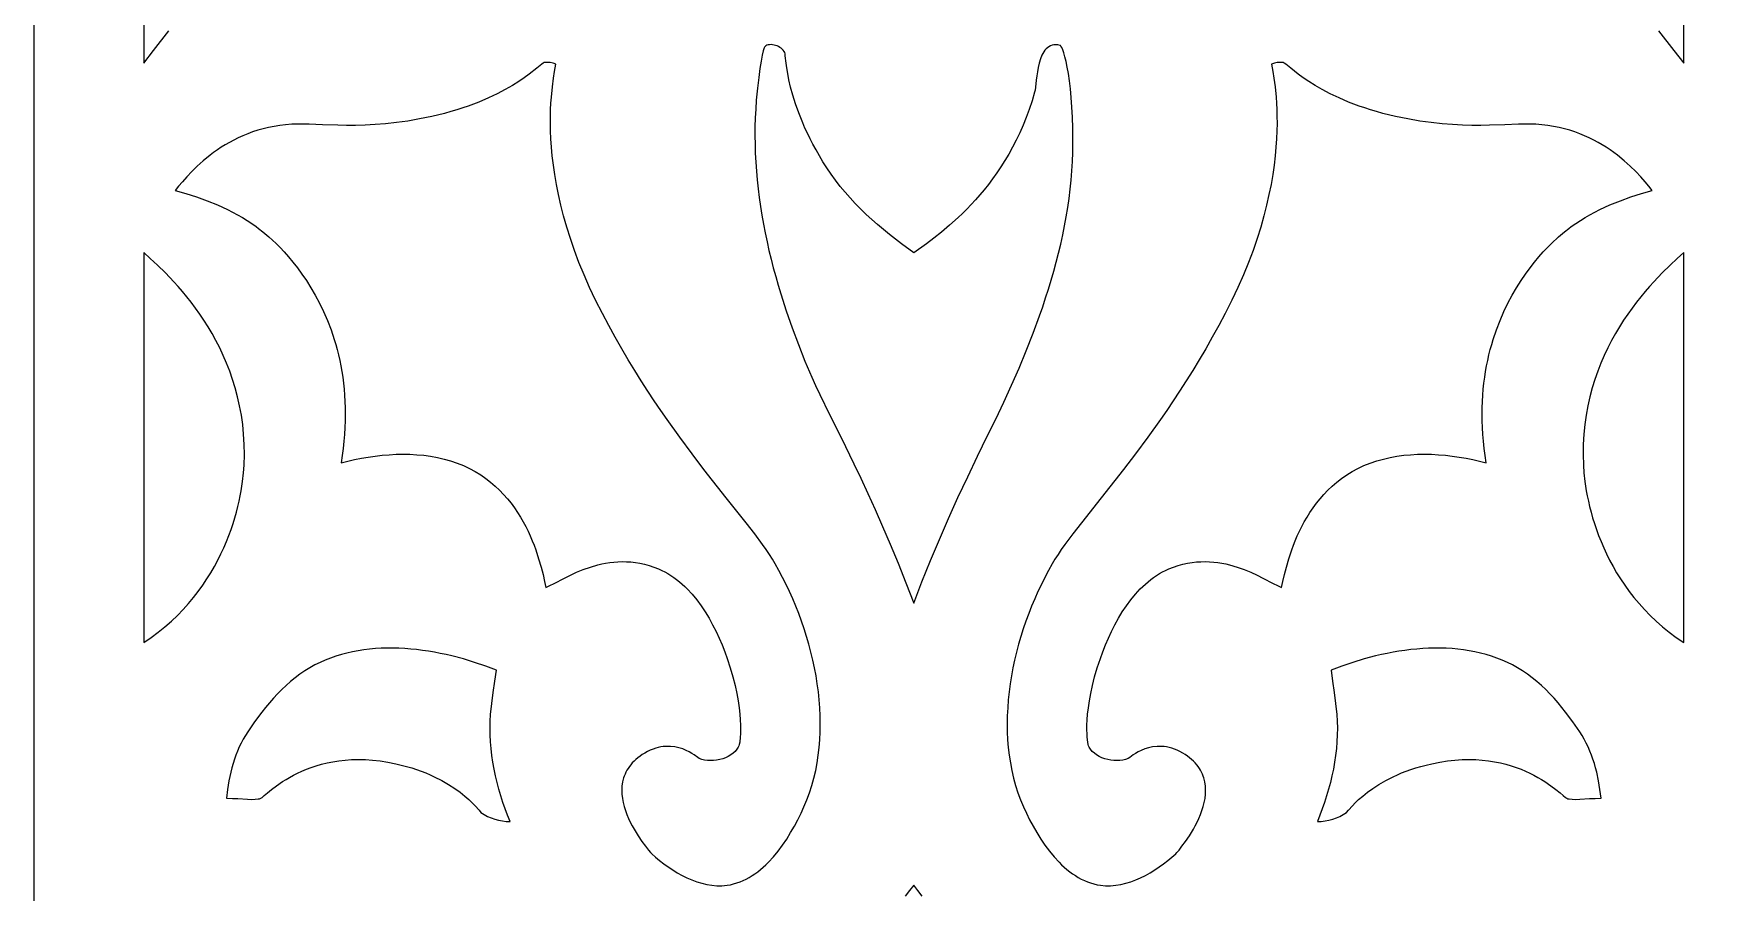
# Model space of a CAD drawing. Extents: x -375 to 375, y -1025 to 1025.
# Drawn here: x -270 to -193.5, y 169.5 to 208.5 of the extents above; entities that cross this region are included whole.
import ezdxf

# ---------------------------------------------------------------- set-up
doc = ezdxf.new("R2010")
doc.units = 0
doc.layers.add('LAYER_1', color=18, linetype='CONTINUOUS')
doc.layers.add('LAYER_2', color=174, linetype='CONTINUOUS')

msp = doc.modelspace()

# ---------------------------------------------------------------- linework, layer by layer
at = {"layer": 'LAYER_1'}
for points in [[(-265, 224.389), (-265, 207.132), (-264.551, 207.712), (-263.856, 208.604)], [(-196.143, 208.604), (-195.448, 207.712), (-195, 207.132), (-195, 224.389)], [(-229.616, 169.299), (-229.81, 169.547), (-230, 169.798), (-230.189, 169.547), (-230.383, 169.299)]]:
    msp.add_lwpolyline(points, dxfattribs=at)
for points in [[(-236.549, 207.976), (-236.612, 207.966), (-236.67, 207.948), (-236.723, 207.921), (-236.77, 207.885), (-236.782, 207.865), (-236.798, 207.828), (-236.836, 207.7), (-236.883, 207.501), (-236.935, 207.231), (-236.99, 206.891), (-237.046, 206.481), (-237.102, 206.002), (-237.154, 205.454), (-237.183, 205.053), (-237.204, 204.652), (-237.215, 204.25), (-237.219, 203.848), (-237.214, 203.445), (-237.201, 203.043), (-237.181, 202.64), (-237.152, 202.237), (-237.116, 201.834), (-237.073, 201.431), (-237.022, 201.029), (-236.965, 200.627), (-236.9, 200.226), (-236.829, 199.825), (-236.752, 199.425), (-236.668, 199.026), (-236.579, 198.629), (-236.483, 198.232), (-236.382, 197.836), (-236.275, 197.442), (-236.163, 197.05), (-236.046, 196.659), (-235.796, 195.882), (-235.529, 195.114), (-235.244, 194.354), (-234.944, 193.604), (-234.63, 192.864), (-234.463, 192.493), (-234.272, 192.089), (-233.826, 191.179), (-233.305, 190.13), (-232.72, 188.935), (-232.408, 188.281), (-232.085, 187.589), (-231.753, 186.859), (-231.412, 186.088), (-231.065, 185.278), (-230.713, 184.426), (-230.357, 183.533), (-230, 182.597), (-229.627, 183.569), (-229.238, 184.535), (-228.834, 185.495), (-228.417, 186.449), (-227.988, 187.398), (-227.548, 188.341), (-227.098, 189.28), (-226.64, 190.214), (-226.271, 190.969), (-225.909, 191.733), (-225.556, 192.505), (-225.214, 193.284), (-224.886, 194.071), (-224.574, 194.864), (-224.279, 195.664), (-224.139, 196.066), (-224.004, 196.47), (-223.874, 196.875), (-223.751, 197.281), (-223.633, 197.689), (-223.522, 198.098), (-223.417, 198.508), (-223.32, 198.919), (-223.229, 199.332), (-223.145, 199.745), (-223.069, 200.16), (-223.002, 200.575), (-222.942, 200.992), (-222.89, 201.409), (-222.848, 201.827), (-222.814, 202.246), (-222.79, 202.665), (-222.774, 203.085), (-222.767, 203.65), (-222.771, 204.181), (-222.786, 204.68), (-222.81, 205.145), (-222.842, 205.576), (-222.88, 205.973), (-222.924, 206.335), (-222.972, 206.661), (-223.023, 206.951), (-223.075, 207.205), (-223.127, 207.423), (-223.178, 207.603), (-223.226, 207.745), (-223.271, 207.85), (-223.31, 207.916), (-223.328, 207.934), (-223.343, 207.942), (-223.445, 207.962), (-223.54, 207.969), (-223.629, 207.964), (-223.711, 207.948), (-223.787, 207.921), (-223.857, 207.885), (-223.922, 207.84), (-223.982, 207.787), (-224.036, 207.725), (-224.086, 207.657), (-224.131, 207.583), (-224.172, 207.503), (-224.243, 207.33), (-224.3, 207.143), (-224.344, 206.947), (-224.38, 206.749), (-224.407, 206.554), (-224.429, 206.367), (-224.465, 206.041), (-224.483, 205.913), (-224.504, 205.815), (-224.621, 205.421), (-224.748, 205.039), (-224.885, 204.671), (-225.029, 204.314), (-225.182, 203.97), (-225.341, 203.638), (-225.507, 203.317), (-225.679, 203.008), (-225.856, 202.711), (-226.038, 202.424), (-226.224, 202.148), (-226.414, 201.883), (-226.606, 201.629), (-226.801, 201.385), (-226.997, 201.151), (-227.195, 200.927), (-227.393, 200.712), (-227.59, 200.507), (-227.787, 200.312), (-227.983, 200.125), (-228.367, 199.778), (-228.739, 199.464), (-229.093, 199.183), (-229.424, 198.932), (-230, 198.514), (-230.557, 198.925), (-231.107, 199.353), (-231.377, 199.574), (-231.643, 199.8), (-231.904, 200.031), (-232.161, 200.268), (-232.411, 200.51), (-232.656, 200.758), (-232.893, 201.013), (-233.123, 201.274), (-233.344, 201.541), (-233.557, 201.815), (-233.76, 202.096), (-233.953, 202.384), (-234.126, 202.658), (-234.288, 202.928), (-234.439, 203.192), (-234.579, 203.45), (-234.709, 203.703), (-234.83, 203.95), (-234.942, 204.19), (-235.044, 204.425), (-235.225, 204.873), (-235.374, 205.294), (-235.496, 205.685), (-235.594, 206.045), (-235.67, 206.372), (-235.727, 206.666), (-235.77, 206.923), (-235.8, 207.143), (-235.837, 207.464), (-235.85, 207.562), (-235.863, 207.616), (-235.892, 207.669), (-235.93, 207.72), (-235.976, 207.768), (-236.028, 207.811), (-236.085, 207.851), (-236.147, 207.887), (-236.212, 207.917), (-236.279, 207.941), (-236.348, 207.96), (-236.416, 207.972), (-236.484, 207.978)], [(-246.726, 207.17), (-246.792, 207.162), (-246.836, 207.14), (-246.907, 207.088), (-247.133, 206.904), (-247.48, 206.635), (-247.701, 206.475), (-247.955, 206.304), (-248.244, 206.123), (-248.569, 205.936), (-248.93, 205.746), (-249.329, 205.556), (-249.767, 205.369), (-250.245, 205.188), (-250.5, 205.101), (-250.764, 205.016), (-251.04, 204.934), (-251.326, 204.856), (-251.903, 204.715), (-252.46, 204.6), (-252.997, 204.507), (-253.514, 204.435), (-254.011, 204.382), (-254.486, 204.345), (-254.94, 204.321), (-255.372, 204.31), (-255.781, 204.308), (-256.168, 204.313), (-256.872, 204.335), (-257.481, 204.36), (-257.991, 204.368), (-258.273, 204.359), (-258.548, 204.338), (-258.816, 204.307), (-259.076, 204.266), (-259.33, 204.215), (-259.576, 204.156), (-259.815, 204.088), (-260.047, 204.012), (-260.272, 203.929), (-260.49, 203.84), (-260.701, 203.744), (-260.905, 203.643), (-261.102, 203.537), (-261.292, 203.427), (-261.475, 203.313), (-261.651, 203.196), (-261.821, 203.076), (-261.984, 202.954), (-262.289, 202.706), (-262.567, 202.458), (-262.818, 202.213), (-263.043, 201.975), (-263.242, 201.751), (-263.415, 201.543), (-263.562, 201.358), (-263.078, 201.214), (-262.595, 201.057), (-262.117, 200.884), (-261.645, 200.694), (-261.413, 200.591), (-261.183, 200.484), (-260.957, 200.37), (-260.734, 200.251), (-260.514, 200.125), (-260.299, 199.993), (-260.087, 199.855), (-259.881, 199.709), (-259.775, 199.63), (-259.58, 199.477), (-259.311, 199.248), (-258.985, 198.942), (-258.804, 198.761), (-258.615, 198.559), (-258.419, 198.339), (-258.217, 198.098), (-258.013, 197.838), (-257.807, 197.558), (-257.601, 197.258), (-257.398, 196.937), (-257.199, 196.597), (-257.007, 196.236), (-256.822, 195.854), (-256.648, 195.452), (-256.485, 195.029), (-256.337, 194.586), (-256.268, 194.356), (-256.204, 194.121), (-256.144, 193.881), (-256.088, 193.636), (-256.038, 193.385), (-255.992, 193.129), (-255.952, 192.868), (-255.917, 192.601), (-255.889, 192.329), (-255.866, 192.052), (-255.85, 191.769), (-255.84, 191.481), (-255.837, 191.188), (-255.84, 190.889), (-255.851, 190.584), (-255.87, 190.274), (-255.896, 189.959), (-255.93, 189.638), (-255.973, 189.312), (-256.023, 188.98), (-255.72, 189.056), (-255.414, 189.125), (-255.104, 189.187), (-254.792, 189.241), (-254.478, 189.286), (-254.162, 189.323), (-253.846, 189.349), (-253.529, 189.366), (-253.212, 189.372), (-252.897, 189.367), (-252.582, 189.35), (-252.269, 189.321), (-251.959, 189.279), (-251.652, 189.223), (-251.348, 189.153), (-251.048, 189.069), (-250.747, 188.967), (-250.46, 188.852), (-250.187, 188.724), (-249.928, 188.585), (-249.682, 188.434), (-249.449, 188.274), (-249.229, 188.104), (-249.021, 187.926), (-248.825, 187.741), (-248.64, 187.548), (-248.467, 187.35), (-248.304, 187.147), (-248.151, 186.94), (-248.009, 186.729), (-247.876, 186.516), (-247.752, 186.302), (-247.637, 186.086), (-247.531, 185.87), (-247.432, 185.656), (-247.341, 185.443), (-247.258, 185.232), (-247.182, 185.025), (-247.048, 184.624), (-246.938, 184.246), (-246.848, 183.899), (-246.776, 183.588), (-246.717, 183.321), (-246.54, 183.402), (-246.34, 183.503), (-245.872, 183.745), (-245.606, 183.876), (-245.321, 184.006), (-245.017, 184.13), (-244.695, 184.244), (-244.357, 184.343), (-244.181, 184.384), (-244.002, 184.42), (-243.819, 184.449), (-243.633, 184.471), (-243.442, 184.485), (-243.249, 184.491), (-243.052, 184.488), (-242.852, 184.475), (-242.65, 184.452), (-242.444, 184.418), (-242.235, 184.372), (-242.024, 184.314), (-241.81, 184.243), (-241.594, 184.159), (-241.45, 184.094), (-241.308, 184.023), (-241.17, 183.946), (-241.036, 183.862), (-240.904, 183.773), (-240.776, 183.679), (-240.651, 183.579), (-240.529, 183.474), (-240.41, 183.365), (-240.295, 183.251), (-240.073, 183.01), (-239.863, 182.755), (-239.665, 182.486), (-239.478, 182.206), (-239.304, 181.917), (-239.14, 181.62), (-238.987, 181.317), (-238.845, 181.011), (-238.714, 180.704), (-238.593, 180.396), (-238.482, 180.091), (-238.34, 179.66), (-238.221, 179.251), (-238.122, 178.865), (-238.044, 178.503), (-237.982, 178.164), (-237.936, 177.851), (-237.904, 177.562), (-237.884, 177.299), (-237.874, 177.062), (-237.872, 176.851), (-237.876, 176.668), (-237.885, 176.513), (-237.91, 176.288), (-237.931, 176.18), (-237.95, 176.123), (-237.975, 176.068), (-238.037, 175.964), (-238.115, 175.869), (-238.208, 175.784), (-238.313, 175.707), (-238.429, 175.641), (-238.553, 175.584), (-238.684, 175.537), (-238.82, 175.5), (-238.959, 175.474), (-239.098, 175.458), (-239.237, 175.453), (-239.373, 175.459), (-239.504, 175.476), (-239.629, 175.505), (-239.745, 175.544), (-239.818, 175.597), (-239.973, 175.709), (-240.079, 175.778), (-240.203, 175.848), (-240.344, 175.918), (-240.501, 175.981), (-240.673, 176.035), (-240.86, 176.075), (-241.059, 176.097), (-241.164, 176.1), (-241.272, 176.097), (-241.382, 176.087), (-241.495, 176.07), (-241.611, 176.046), (-241.729, 176.014), (-241.85, 175.973), (-241.973, 175.922), (-242.098, 175.862), (-242.225, 175.792), (-242.337, 175.723), (-242.441, 175.652), (-242.539, 175.579), (-242.629, 175.503), (-242.713, 175.426), (-242.79, 175.347), (-242.861, 175.266), (-242.925, 175.184), (-242.983, 175.1), (-243.035, 175.015), (-243.082, 174.929), (-243.122, 174.841), (-243.158, 174.752), (-243.188, 174.663), (-243.233, 174.481), (-243.26, 174.297), (-243.269, 174.111), (-243.262, 173.924), (-243.24, 173.736), (-243.205, 173.55), (-243.159, 173.365), (-243.102, 173.182), (-243.036, 173.002), (-242.962, 172.827), (-242.883, 172.656), (-242.798, 172.49), (-242.71, 172.331), (-242.53, 172.036), (-242.354, 171.776), (-242.193, 171.559), (-242.058, 171.389), (-241.96, 171.275), (-241.911, 171.223), (-241.734, 171.067), (-241.55, 170.914), (-241.358, 170.765), (-241.16, 170.622), (-240.956, 170.485), (-240.746, 170.357), (-240.531, 170.237), (-240.313, 170.129), (-240.09, 170.032), (-239.865, 169.948), (-239.638, 169.878), (-239.408, 169.824), (-239.178, 169.787), (-238.947, 169.768), (-238.716, 169.768), (-238.486, 169.789), (-238.335, 169.814), (-238.185, 169.849), (-238.039, 169.892), (-237.895, 169.943), (-237.754, 170.003), (-237.616, 170.07), (-237.48, 170.144), (-237.347, 170.225), (-237.217, 170.312), (-237.089, 170.406), (-236.964, 170.505), (-236.842, 170.61), (-236.723, 170.721), (-236.606, 170.836), (-236.381, 171.079), (-236.168, 171.338), (-235.965, 171.609), (-235.774, 171.89), (-235.594, 172.178), (-235.426, 172.47), (-235.269, 172.764), (-235.123, 173.057), (-234.989, 173.346), (-234.855, 173.666), (-234.735, 173.991), (-234.629, 174.323), (-234.536, 174.659), (-234.457, 175), (-234.391, 175.345), (-234.338, 175.694), (-234.297, 176.046), (-234.268, 176.401), (-234.251, 176.759), (-234.246, 177.119), (-234.252, 177.481), (-234.269, 177.843), (-234.297, 178.207), (-234.335, 178.571), (-234.383, 178.935), (-234.441, 179.298), (-234.509, 179.66), (-234.586, 180.021), (-234.672, 180.381), (-234.766, 180.737), (-234.869, 181.092), (-234.98, 181.443), (-235.099, 181.79), (-235.225, 182.134), (-235.359, 182.473), (-235.499, 182.807), (-235.646, 183.136), (-235.799, 183.459), (-235.959, 183.776), (-236.124, 184.086), (-236.294, 184.389), (-236.42, 184.599), (-236.557, 184.814), (-236.707, 185.037), (-236.869, 185.266), (-237.224, 185.747), (-237.62, 186.26), (-238.519, 187.391), (-239.534, 188.677), (-240.075, 189.385), (-240.635, 190.139), (-241.208, 190.941), (-241.499, 191.361), (-241.792, 191.795), (-242.087, 192.241), (-242.382, 192.701), (-242.679, 193.175), (-242.975, 193.663), (-243.271, 194.166), (-243.567, 194.683), (-243.861, 195.216), (-244.153, 195.764), (-244.457, 196.362), (-244.734, 196.948), (-244.986, 197.522), (-245.215, 198.084), (-245.421, 198.632), (-245.605, 199.167), (-245.769, 199.689), (-245.913, 200.196), (-246.038, 200.689), (-246.147, 201.167), (-246.238, 201.629), (-246.315, 202.076), (-246.377, 202.506), (-246.426, 202.92), (-246.463, 203.317), (-246.489, 203.697), (-246.504, 204.059), (-246.511, 204.402), (-246.51, 204.728), (-246.503, 205.034), (-246.489, 205.321), (-246.471, 205.588), (-246.425, 206.062), (-246.373, 206.451), (-246.323, 206.754), (-246.265, 207.087), (-246.393, 207.13), (-246.525, 207.16), (-246.659, 207.172)], [(-213.475, 207.16), (-213.607, 207.13), (-213.734, 207.087), (-213.676, 206.754), (-213.627, 206.451), (-213.575, 206.062), (-213.529, 205.588), (-213.51, 205.321), (-213.497, 205.034), (-213.489, 204.728), (-213.488, 204.402), (-213.495, 204.059), (-213.511, 203.697), (-213.537, 203.317), (-213.574, 202.92), (-213.623, 202.506), (-213.685, 202.076), (-213.761, 201.629), (-213.853, 201.167), (-213.961, 200.689), (-214.087, 200.196), (-214.231, 199.689), (-214.394, 199.167), (-214.579, 198.632), (-214.784, 198.084), (-215.013, 197.522), (-215.266, 196.948), (-215.543, 196.362), (-215.846, 195.764), (-216.139, 195.216), (-216.433, 194.683), (-216.728, 194.166), (-217.025, 193.663), (-217.321, 193.175), (-217.617, 192.701), (-217.913, 192.241), (-218.207, 191.795), (-218.5, 191.361), (-218.791, 190.941), (-219.365, 190.139), (-219.924, 189.385), (-220.466, 188.677), (-221.481, 187.391), (-222.379, 186.26), (-222.775, 185.747), (-223.131, 185.266), (-223.292, 185.037), (-223.442, 184.814), (-223.58, 184.599), (-223.705, 184.389), (-223.876, 184.086), (-224.041, 183.776), (-224.2, 183.459), (-224.354, 183.136), (-224.501, 182.807), (-224.641, 182.473), (-224.774, 182.134), (-224.901, 181.79), (-225.019, 181.443), (-225.13, 181.092), (-225.233, 180.737), (-225.328, 180.381), (-225.414, 180.021), (-225.49, 179.66), (-225.558, 179.298), (-225.616, 178.935), (-225.665, 178.571), (-225.703, 178.207), (-225.73, 177.843), (-225.748, 177.481), (-225.754, 177.119), (-225.748, 176.759), (-225.731, 176.401), (-225.703, 176.046), (-225.662, 175.694), (-225.609, 175.345), (-225.542, 175), (-225.463, 174.659), (-225.371, 174.323), (-225.265, 173.991), (-225.144, 173.666), (-225.01, 173.346), (-224.876, 173.057), (-224.731, 172.764), (-224.574, 172.47), (-224.405, 172.178), (-224.226, 171.89), (-224.034, 171.609), (-223.832, 171.338), (-223.618, 171.079), (-223.393, 170.836), (-223.277, 170.721), (-223.157, 170.61), (-223.035, 170.505), (-222.911, 170.406), (-222.783, 170.312), (-222.653, 170.225), (-222.52, 170.144), (-222.384, 170.07), (-222.245, 170.003), (-222.104, 169.943), (-221.961, 169.892), (-221.814, 169.849), (-221.665, 169.814), (-221.513, 169.789), (-221.283, 169.768), (-221.052, 169.768), (-220.821, 169.787), (-220.591, 169.824), (-220.362, 169.878), (-220.134, 169.948), (-219.909, 170.032), (-219.687, 170.129), (-219.468, 170.237), (-219.254, 170.357), (-219.044, 170.485), (-218.839, 170.622), (-218.641, 170.765), (-218.45, 170.914), (-218.265, 171.067), (-218.089, 171.223), (-218.04, 171.275), (-217.942, 171.389), (-217.807, 171.559), (-217.645, 171.776), (-217.469, 172.036), (-217.289, 172.331), (-217.201, 172.49), (-217.117, 172.656), (-217.037, 172.827), (-216.964, 173.002), (-216.898, 173.182), (-216.841, 173.365), (-216.794, 173.55), (-216.759, 173.736), (-216.738, 173.924), (-216.731, 174.111), (-216.74, 174.297), (-216.766, 174.481), (-216.812, 174.663), (-216.842, 174.752), (-216.877, 174.841), (-216.918, 174.929), (-216.964, 175.015), (-217.017, 175.1), (-217.075, 175.184), (-217.139, 175.266), (-217.209, 175.347), (-217.286, 175.426), (-217.37, 175.503), (-217.461, 175.579), (-217.558, 175.652), (-217.663, 175.723), (-217.775, 175.792), (-217.902, 175.862), (-218.027, 175.922), (-218.15, 175.973), (-218.271, 176.014), (-218.389, 176.046), (-218.505, 176.07), (-218.618, 176.087), (-218.728, 176.097), (-218.835, 176.1), (-218.94, 176.097), (-219.14, 176.075), (-219.326, 176.035), (-219.498, 175.981), (-219.655, 175.918), (-219.796, 175.848), (-219.921, 175.778), (-220.027, 175.709), (-220.182, 175.597), (-220.255, 175.544), (-220.371, 175.505), (-220.495, 175.476), (-220.626, 175.459), (-220.762, 175.453), (-220.901, 175.458), (-221.041, 175.474), (-221.179, 175.5), (-221.315, 175.537), (-221.446, 175.584), (-221.571, 175.641), (-221.686, 175.707), (-221.791, 175.784), (-221.884, 175.869), (-221.963, 175.964), (-222.025, 176.068), (-222.049, 176.123), (-222.069, 176.18), (-222.09, 176.288), (-222.114, 176.513), (-222.123, 176.668), (-222.128, 176.851), (-222.126, 177.062), (-222.116, 177.299), (-222.095, 177.562), (-222.063, 177.851), (-222.017, 178.164), (-221.956, 178.503), (-221.877, 178.865), (-221.779, 179.251), (-221.66, 179.66), (-221.517, 180.091), (-221.406, 180.396), (-221.285, 180.704), (-221.154, 181.011), (-221.012, 181.317), (-220.86, 181.62), (-220.696, 181.917), (-220.521, 182.206), (-220.335, 182.486), (-220.137, 182.755), (-219.927, 183.01), (-219.705, 183.251), (-219.589, 183.365), (-219.471, 183.474), (-219.349, 183.579), (-219.224, 183.679), (-219.095, 183.773), (-218.964, 183.862), (-218.829, 183.946), (-218.691, 184.023), (-218.55, 184.094), (-218.405, 184.159), (-218.189, 184.243), (-217.975, 184.314), (-217.764, 184.372), (-217.556, 184.418), (-217.35, 184.452), (-217.147, 184.475), (-216.947, 184.488), (-216.751, 184.491), (-216.557, 184.485), (-216.367, 184.471), (-216.18, 184.449), (-215.997, 184.42), (-215.818, 184.384), (-215.643, 184.343), (-215.304, 184.244), (-214.982, 184.13), (-214.678, 184.006), (-214.393, 183.876), (-214.128, 183.745), (-213.66, 183.503), (-213.459, 183.402), (-213.282, 183.321), (-213.224, 183.588), (-213.151, 183.899), (-213.061, 184.246), (-212.951, 184.624), (-212.818, 185.025), (-212.741, 185.232), (-212.658, 185.443), (-212.567, 185.656), (-212.469, 185.87), (-212.362, 186.086), (-212.248, 186.302), (-212.124, 186.516), (-211.991, 186.729), (-211.848, 186.94), (-211.696, 187.147), (-211.533, 187.35), (-211.359, 187.548), (-211.175, 187.741), (-210.979, 187.926), (-210.771, 188.104), (-210.55, 188.274), (-210.318, 188.434), (-210.072, 188.585), (-209.813, 188.724), (-209.54, 188.852), (-209.253, 188.967), (-208.952, 189.069), (-208.652, 189.153), (-208.348, 189.223), (-208.04, 189.279), (-207.73, 189.321), (-207.417, 189.35), (-207.103, 189.367), (-206.787, 189.372), (-206.471, 189.366), (-206.154, 189.349), (-205.837, 189.323), (-205.522, 189.286), (-205.208, 189.241), (-204.896, 189.187), (-204.586, 189.125), (-204.279, 189.056), (-203.976, 188.98), (-204.027, 189.312), (-204.069, 189.638), (-204.103, 189.959), (-204.13, 190.274), (-204.148, 190.584), (-204.159, 190.889), (-204.163, 191.188), (-204.16, 191.481), (-204.15, 191.769), (-204.134, 192.052), (-204.111, 192.329), (-204.082, 192.601), (-204.048, 192.868), (-204.007, 193.129), (-203.962, 193.385), (-203.911, 193.636), (-203.856, 193.881), (-203.796, 194.121), (-203.731, 194.356), (-203.663, 194.586), (-203.514, 195.029), (-203.352, 195.452), (-203.177, 195.854), (-202.993, 196.236), (-202.8, 196.597), (-202.602, 196.937), (-202.398, 197.258), (-202.193, 197.558), (-201.987, 197.838), (-201.782, 198.098), (-201.581, 198.339), (-201.384, 198.559), (-201.195, 198.761), (-201.015, 198.942), (-200.688, 199.248), (-200.42, 199.477), (-200.225, 199.63), (-200.119, 199.709), (-199.912, 199.855), (-199.701, 199.993), (-199.485, 200.125), (-199.266, 200.251), (-199.043, 200.37), (-198.816, 200.484), (-198.586, 200.591), (-198.354, 200.694), (-197.882, 200.884), (-197.404, 201.057), (-196.922, 201.214), (-196.437, 201.358), (-196.584, 201.543), (-196.757, 201.751), (-196.956, 201.975), (-197.181, 202.213), (-197.433, 202.458), (-197.711, 202.706), (-198.016, 202.954), (-198.179, 203.076), (-198.348, 203.196), (-198.524, 203.313), (-198.708, 203.427), (-198.898, 203.537), (-199.095, 203.643), (-199.299, 203.744), (-199.51, 203.84), (-199.728, 203.929), (-199.953, 204.012), (-200.185, 204.088), (-200.424, 204.156), (-200.67, 204.215), (-200.923, 204.266), (-201.184, 204.307), (-201.452, 204.338), (-201.726, 204.359), (-202.009, 204.368), (-202.519, 204.36), (-203.127, 204.335), (-203.831, 204.313), (-204.218, 204.308), (-204.628, 204.31), (-205.06, 204.321), (-205.514, 204.345), (-205.989, 204.382), (-206.485, 204.435), (-207.002, 204.507), (-207.54, 204.6), (-208.097, 204.715), (-208.674, 204.856), (-208.96, 204.934), (-209.235, 205.016), (-209.5, 205.101), (-209.754, 205.188), (-210.232, 205.369), (-210.67, 205.556), (-211.069, 205.746), (-211.431, 205.936), (-211.755, 206.123), (-212.044, 206.304), (-212.299, 206.475), (-212.52, 206.635), (-212.866, 206.904), (-213.093, 207.088), (-213.164, 207.14), (-213.208, 207.162), (-213.274, 207.17), (-213.341, 207.172)], [(-265, 180.81), (-264.661, 181.044), (-264.339, 181.285), (-264.033, 181.534), (-263.743, 181.789), (-263.468, 182.05), (-263.209, 182.317), (-262.965, 182.588), (-262.734, 182.863), (-262.518, 183.141), (-262.315, 183.421), (-262.126, 183.704), (-261.948, 183.987), (-261.784, 184.271), (-261.631, 184.555), (-261.489, 184.838), (-261.359, 185.12), (-261.239, 185.399), (-261.129, 185.676), (-261.029, 185.949), (-260.939, 186.218), (-260.858, 186.482), (-260.785, 186.74), (-260.72, 186.992), (-260.663, 187.238), (-260.613, 187.475), (-260.57, 187.705), (-260.504, 188.137), (-260.46, 188.527), (-260.436, 188.872), (-260.423, 189.351), (-260.43, 189.819), (-260.456, 190.275), (-260.5, 190.719), (-260.561, 191.152), (-260.638, 191.574), (-260.731, 191.984), (-260.837, 192.382), (-260.957, 192.769), (-261.088, 193.145), (-261.231, 193.509), (-261.384, 193.862), (-261.546, 194.203), (-261.716, 194.533), (-261.893, 194.851), (-262.076, 195.158), (-262.263, 195.454), (-262.455, 195.738), (-262.65, 196.011), (-262.847, 196.273), (-263.045, 196.523), (-263.243, 196.762), (-263.44, 196.989), (-263.635, 197.206), (-264.015, 197.604), (-264.374, 197.958), (-264.705, 198.266), (-265, 198.529)], [(-195.294, 198.266), (-195.625, 197.958), (-195.985, 197.604), (-196.364, 197.206), (-196.559, 196.989), (-196.756, 196.762), (-196.954, 196.523), (-197.152, 196.273), (-197.349, 196.011), (-197.544, 195.738), (-197.736, 195.454), (-197.924, 195.158), (-198.107, 194.851), (-198.284, 194.533), (-198.454, 194.203), (-198.616, 193.862), (-198.768, 193.509), (-198.911, 193.145), (-199.043, 192.769), (-199.162, 192.382), (-199.269, 191.984), (-199.361, 191.574), (-199.439, 191.152), (-199.5, 190.719), (-199.544, 190.275), (-199.57, 189.819), (-199.577, 189.351), (-199.564, 188.872), (-199.539, 188.527), (-199.496, 188.137), (-199.429, 187.705), (-199.386, 187.475), (-199.337, 187.238), (-199.28, 186.992), (-199.215, 186.74), (-199.142, 186.482), (-199.061, 186.218), (-198.97, 185.949), (-198.87, 185.676), (-198.761, 185.399), (-198.641, 185.12), (-198.51, 184.838), (-198.369, 184.555), (-198.216, 184.271), (-198.051, 183.987), (-197.874, 183.704), (-197.684, 183.421), (-197.481, 183.141), (-197.265, 182.863), (-197.035, 182.588), (-196.79, 182.317), (-196.531, 182.05), (-196.257, 181.789), (-195.967, 181.534), (-195.661, 181.285), (-195.339, 181.044), (-195, 180.81), (-195, 198.529)], [(-253.937, 180.561), (-254.204, 180.553), (-254.469, 180.538), (-254.732, 180.514), (-254.994, 180.483), (-255.253, 180.443), (-255.509, 180.395), (-255.763, 180.338), (-256.014, 180.272), (-256.262, 180.196), (-256.506, 180.112), (-256.746, 180.017), (-256.983, 179.913), (-257.214, 179.799), (-257.449, 179.669), (-257.677, 179.528), (-257.898, 179.376), (-258.113, 179.215), (-258.323, 179.044), (-258.526, 178.864), (-258.724, 178.677), (-258.916, 178.482), (-259.102, 178.282), (-259.283, 178.076), (-259.46, 177.865), (-259.631, 177.65), (-259.959, 177.21), (-260.269, 176.764), (-260.375, 176.597), (-260.475, 176.426), (-260.568, 176.25), (-260.654, 176.07), (-260.733, 175.887), (-260.807, 175.7), (-260.874, 175.51), (-260.935, 175.318), (-260.991, 175.124), (-261.041, 174.928), (-261.126, 174.533), (-261.191, 174.135), (-261.238, 173.738), (-260.966, 173.733), (-260.714, 173.723), (-260.276, 173.699), (-260.091, 173.692), (-259.929, 173.694), (-259.792, 173.708), (-259.732, 173.721), (-259.679, 173.738), (-259.62, 173.777), (-259.519, 173.863), (-259.375, 173.986), (-259.188, 174.138), (-258.957, 174.312), (-258.683, 174.499), (-258.53, 174.595), (-258.366, 174.691), (-258.192, 174.786), (-258.006, 174.88), (-257.809, 174.97), (-257.602, 175.058), (-257.383, 175.14), (-257.154, 175.216), (-256.914, 175.286), (-256.663, 175.348), (-256.4, 175.401), (-256.127, 175.444), (-255.843, 175.476), (-255.548, 175.496), (-255.242, 175.504), (-254.925, 175.497), (-254.597, 175.476), (-254.257, 175.439), (-253.907, 175.384), (-253.546, 175.312), (-253.293, 175.252), (-253.05, 175.187), (-252.817, 175.118), (-252.594, 175.045), (-252.381, 174.968), (-252.177, 174.889), (-251.982, 174.806), (-251.796, 174.721), (-251.452, 174.546), (-251.142, 174.367), (-250.865, 174.188), (-250.62, 174.011), (-250.407, 173.84), (-250.223, 173.678), (-250.067, 173.53), (-249.938, 173.398), (-249.757, 173.196), (-249.669, 173.1), (-249.525, 173), (-249.372, 172.916), (-249.21, 172.845), (-249.042, 172.787), (-248.87, 172.742), (-248.695, 172.71), (-248.519, 172.689), (-248.345, 172.68), (-248.46, 172.967), (-248.569, 173.258), (-248.672, 173.552), (-248.768, 173.85), (-248.856, 174.151), (-248.937, 174.454), (-249.01, 174.759), (-249.074, 175.066), (-249.129, 175.375), (-249.174, 175.685), (-249.21, 175.995), (-249.236, 176.306), (-249.251, 176.617), (-249.255, 176.927), (-249.248, 177.237), (-249.229, 177.546), (-249.177, 178.05), (-249.11, 178.552), (-249.038, 179.054), (-248.969, 179.556), (-249.456, 179.742), (-249.957, 179.914), (-250.469, 180.07), (-250.991, 180.208), (-251.255, 180.269), (-251.521, 180.325), (-251.788, 180.376), (-252.056, 180.421), (-252.324, 180.461), (-252.594, 180.494), (-252.863, 180.521), (-253.132, 180.541), (-253.401, 180.555), (-253.67, 180.562)], [(-206.598, 180.555), (-206.867, 180.541), (-207.137, 180.521), (-207.406, 180.494), (-207.675, 180.461), (-207.944, 180.421), (-208.212, 180.376), (-208.479, 180.325), (-208.744, 180.269), (-209.008, 180.208), (-209.53, 180.07), (-210.043, 179.914), (-210.544, 179.742), (-211.031, 179.556), (-210.961, 179.054), (-210.889, 178.552), (-210.823, 178.05), (-210.771, 177.546), (-210.752, 177.237), (-210.745, 176.927), (-210.749, 176.617), (-210.764, 176.306), (-210.79, 175.995), (-210.825, 175.685), (-210.871, 175.375), (-210.926, 175.066), (-210.99, 174.759), (-211.062, 174.454), (-211.143, 174.151), (-211.232, 173.85), (-211.327, 173.552), (-211.43, 173.258), (-211.539, 172.967), (-211.655, 172.68), (-211.48, 172.689), (-211.305, 172.71), (-211.13, 172.742), (-210.957, 172.787), (-210.789, 172.845), (-210.628, 172.916), (-210.474, 173), (-210.33, 173.1), (-210.243, 173.196), (-210.061, 173.398), (-209.933, 173.53), (-209.777, 173.678), (-209.593, 173.84), (-209.379, 174.011), (-209.135, 174.188), (-208.858, 174.367), (-208.548, 174.546), (-208.203, 174.721), (-208.018, 174.806), (-207.823, 174.889), (-207.619, 174.968), (-207.405, 175.045), (-207.182, 175.118), (-206.949, 175.187), (-206.707, 175.252), (-206.454, 175.312), (-206.093, 175.384), (-205.742, 175.439), (-205.403, 175.476), (-205.075, 175.497), (-204.758, 175.504), (-204.451, 175.496), (-204.156, 175.476), (-203.872, 175.444), (-203.599, 175.401), (-203.337, 175.348), (-203.086, 175.286), (-202.845, 175.216), (-202.616, 175.14), (-202.398, 175.058), (-202.19, 174.97), (-201.994, 174.88), (-201.808, 174.786), (-201.633, 174.691), (-201.469, 174.595), (-201.316, 174.499), (-201.042, 174.312), (-200.812, 174.138), (-200.625, 173.986), (-200.48, 173.863), (-200.379, 173.777), (-200.321, 173.738), (-200.268, 173.721), (-200.208, 173.708), (-200.07, 173.694), (-199.909, 173.692), (-199.723, 173.699), (-199.285, 173.723), (-199.034, 173.733), (-198.761, 173.738), (-198.809, 174.135), (-198.874, 174.533), (-198.959, 174.928), (-199.009, 175.124), (-199.064, 175.318), (-199.126, 175.51), (-199.193, 175.7), (-199.266, 175.887), (-199.346, 176.07), (-199.432, 176.25), (-199.524, 176.426), (-199.624, 176.597), (-199.731, 176.764), (-200.041, 177.21), (-200.369, 177.65), (-200.54, 177.865), (-200.716, 178.076), (-200.897, 178.282), (-201.084, 178.482), (-201.276, 178.677), (-201.474, 178.864), (-201.677, 179.044), (-201.886, 179.215), (-202.102, 179.376), (-202.323, 179.528), (-202.551, 179.669), (-202.785, 179.799), (-203.017, 179.913), (-203.253, 180.017), (-203.493, 180.112), (-203.737, 180.196), (-203.985, 180.272), (-204.236, 180.338), (-204.49, 180.395), (-204.747, 180.443), (-205.006, 180.483), (-205.267, 180.514), (-205.531, 180.538), (-205.796, 180.553), (-206.062, 180.561), (-206.33, 180.562)]]:
    msp.add_lwpolyline(points, close=True, dxfattribs=at)
at = {"layer": 'LAYER_2'}
msp.add_lwpolyline([(-270, 940), (-270, -940), (270, -940), (270, 940)], close=True, dxfattribs=at)

doc.saveas('drawing.dxf')
